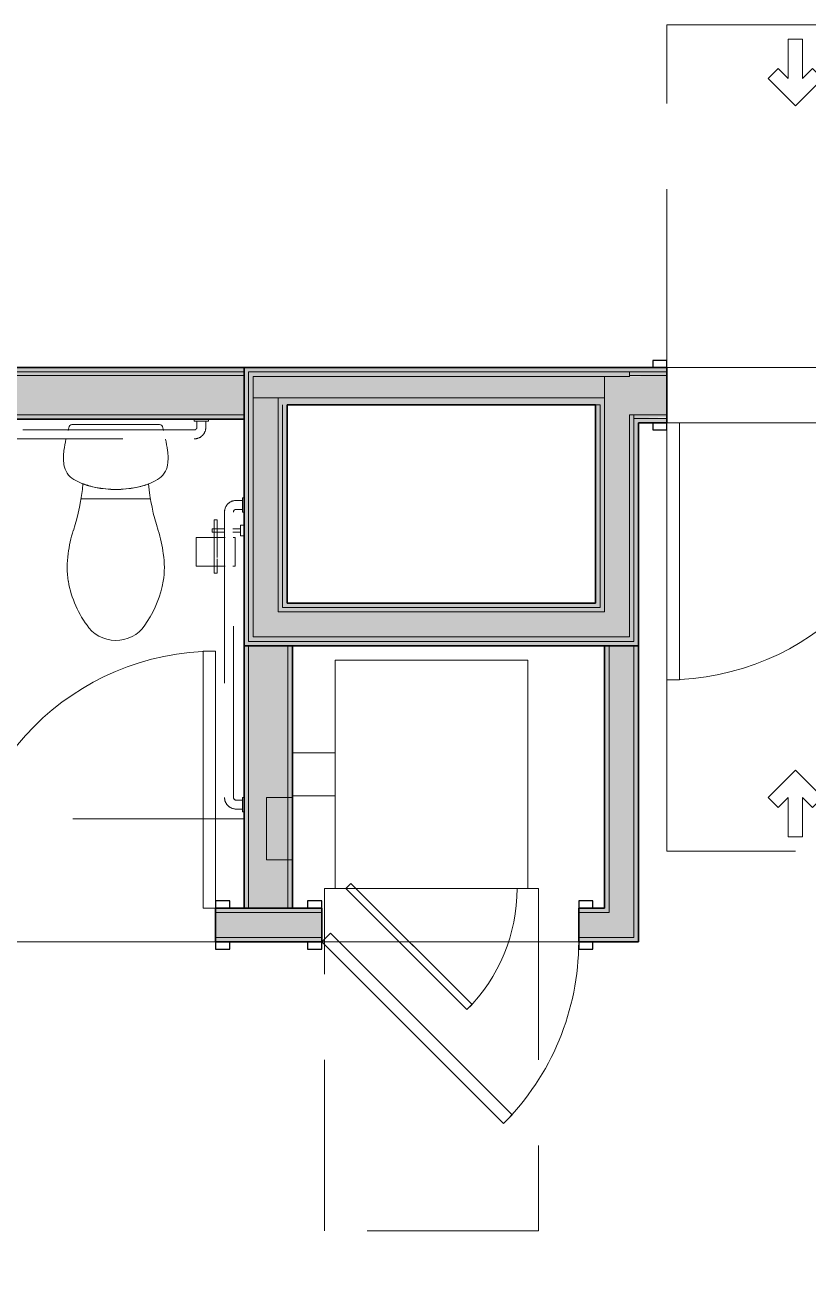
# Model space of a CAD drawing. Header units: inches. Extents: x 6 to 8416, y -388 to 6104.
# Drawn here: x 5461.2 to 5570.9, y 142.2 to 317.2 of the extents above; entities that cross this region are included whole.
import ezdxf

# ---------------------------------------------------------------- set-up
doc = ezdxf.new("R2010")
doc.units = ezdxf.units.IN
doc.header["$MEASUREMENT"] = 0
doc.linetypes.add('Dash 1_16_', pattern=[48, 24, -24])
doc.linetypes.add('Hidden 1_16_', pattern=[36, 24, -12])
for name, color, linetype, lineweight in [('A-DOOR', 31, 'Continuous', 18), ('A-DOOR-FRAM', 31, 'Continuous', 25), ('A-GENM', 13, 'Continuous', 18), ('A-ROOM', 32, 'Continuous', 13), ('A-WALL', 113, 'Continuous', 25), ('A-WALL-PATT', 111, 'Continuous', 35), ('I-WALL', 2, 'Continuous', 25), ('P-SANR-FIXT', 6, 'Continuous', 18), ('Q-SPCQ', 91, 'Continuous', 18)]:
    doc.layers.add(name, color=color, linetype=linetype, lineweight=lineweight)

# ---------------------------------------------------------------- blocks, each defined once
blk = doc.blocks.new('Single-Flush-ICC ADA-AM - 36_ x 84_-20  - _U-E _ UNIT ENTRY_-6489213-LEVEL 3 - PLAN Copy 1 Copy 1')
at = {"layer": 'A-DOOR'}
for p, q in [((16.25, 39.88), (18, 39.88)), ((16.25, 3.87), (16.25, 39.88)), ((18, 3.87), (18, 39.88)), ((16.25, 3.87), (18, 3.87))]:
    blk.add_line(p, q, dxfattribs=at)
at = {"layer": 'A-DOOR', "lineweight": 9}
blk.add_arc((18, 3.87), 36, 90, 180, dxfattribs=at)
at = {"layer": 'A-DOOR-FRAM'}
for p, q in [((-18, 4.87), (-20, 4.87)), ((-20, 4.87), (-20, 3.87)), ((-20, 3.87), (-18, 3.87)), ((-18, 3.87), (-18, 4.87)), ((20, 4.87), (18, 4.87)), ((18, 4.87), (18, 3.87)), ((18, 3.87), (20, 3.87)), ((20, 3.87), (20, 4.87)), ((-18, -3.88), (-20, -3.88)), ((-20, -3.88), (-20, -4.88)), ((-20, -4.88), (-18, -4.88)), ((-18, -4.88), (-18, -3.88)), ((20, -3.88), (18, -3.88)), ((18, -3.88), (18, -4.88)), ((18, -4.88), (20, -4.88)), ((20, -4.88), (20, -3.88))]:
    blk.add_line(p, q, dxfattribs=at)
blk = doc.blocks.new('GM Door Pull Clearance-ICC ADA-AM - GM Door Pull Clearance-ICC ADA-AM-3199160-LEVEL 3 - PLAN Copy 1 Copy 1')
at = {"layer": 'A-GENM', "linetype": 'Hidden 1_16_', "lineweight": 9}
for p, q in [((-36, 3.87), (-36, 63.88)), ((-36, 63.88), (18, 63.88)), ((18, 63.88), (18, 4.87)), ((-1, 61.87), (-1, 56.37)), ((-1, 61.87), (1, 61.87)), ((1, 61.87), (1, 56.37)), ((-2.41, 57.79), (-3.83, 56.37)), ((-1, 56.37), (-2.41, 57.79)), ((1, 56.37), (2.41, 57.79)), ((2.41, 57.79), (3.83, 56.37)), ((-3.83, 56.37), (0, 52.55)), ((3.83, 56.37), (0, 52.55)), ((18, 3.87), (-18, 3.87))]:
    blk.add_line(p, q, dxfattribs=at)
blk = doc.blocks.new('GM Door Push Clearance-ICC ADA-AM - GM Door Push Clearance-ICC ADA-AM-5890567-LEVEL 3 - PLAN Copy 1 Copy 1')
at = {"layer": 'A-GENM', "linetype": 'Hidden 1_16_', "lineweight": 9}
for p, q in [((-30, -51.88), (-30, -3.88)), ((-18, -3.88), (18, -3.88)), ((18, -4.88), (18, -51.88)), ((-3.83, -44.38), (0, -40.55)), ((3.83, -44.38), (0, -40.55)), ((-2.41, -45.79), (-3.83, -44.38)), ((-1, -44.38), (-2.41, -45.79)), ((-1, -49.88), (-1, -44.38)), ((1, -44.38), (2.41, -45.79)), ((1, -49.88), (1, -44.38)), ((2.41, -45.79), (3.83, -44.38)), ((1, -49.88), (-1, -49.88)), ((18, -51.88), (-30, -51.88))]:
    blk.add_line(p, q, dxfattribs=at)
blk = doc.blocks.new('PL BA Toilet-Unit-Two Piece-ICC ADA-AM - ICC Type B_ Side Approach_ Side Bar-V1098-LEVEL 3 - PLAN Copy 1 Copy 1')
at = {"layer": 'A-GENM', "linetype": 'Hidden 1_16_', "lineweight": 9}
for p, q in [((0, 56), (48, 56)), ((0, 56), (0, 31.75)), ((48, 56), (48, 24)), ((39.75, 54.25), (36.5, 51)), ((36.5, 51), (39.75, 54.25)), ((41.16, 52.84), (39.75, 54.25)), ((39.75, 54.25), (40.5, 53.5)), ((39.83, 51.5), (41.16, 52.84)), ((40.5, 53.5), (41.16, 52.84)), ((41.16, 52.84), (40.53, 52.2)), ((36.5, 51), (36, 50.5)), ((36, 50.5), (36.5, 51)), ((40.51, 52.18), (39.83, 51.5)), ((45.25, 51.5), (39.83, 51.5)), ((39.83, 51.5), (44.62, 51.5)), ((44.62, 51.5), (45.25, 51.5)), ((45.25, 49.5), (45.25, 51.5)), ((45.25, 51.5), (45.25, 49.5)), ((36, 50.5), (36.5, 50)), ((36.5, 50), (36, 50.5)), ((36.5, 50), (39.75, 46.75)), ((39.75, 46.75), (36.5, 50)), ((41.16, 48.16), (39.83, 49.5)), ((39.83, 49.5), (45.25, 49.5)), ((40.37, 49.5), (39.83, 49.5)), ((39.83, 49.5), (41.16, 48.16)), ((42.62, 49.5), (40.37, 49.5)), ((45.25, 49.5), (42.62, 49.5)), ((39.75, 46.75), (41.16, 48.16)), ((41.16, 48.16), (39.75, 46.75)), ((33, 24), (33, 0)), ((33, 24), (48, 24))]:
    blk.add_line(p, q, dxfattribs=at)
blk = doc.blocks.new('SE BA Toilet Paper Holder-AM - 6_ W x 4 1_2_ D_ 19_ AFF-V1100-LEVEL 3 - PLAN Copy 1 Copy 1')
at = {"layer": 'Q-SPCQ'}
for p, q in [((-1, 6.75), (-5, 6.75)), ((-5, 6.75), (-5, 2.68)), ((-5, 6.75), (-5, 4.71)), ((-1, 4.71), (-1, 6.75)), ((-1, 2.68), (-1, 6.75)), ((-5, 4.19), (-6, 4.19)), ((-6, 4.19), (-6, 4)), ((-6, 4.16), (-6, 4)), ((-6, 4), (-6, 3.84)), ((-6, 4), (-6, 3.81)), ((-6, 3.81), (-5, 3.81)), ((-5, 4.15), (-5, 4.59)), ((-5, 3.41), (-5, 4.59)), ((-1, 4.19), (-5, 4.19)), ((-5, 4), (-5, 4.15)), ((-5, 3.85), (-5, 4)), ((-5, 3.41), (-5, 3.85)), ((-5, 3.81), (-3.95, 3.81)), ((-3.8, 3.81), (-1, 3.81)), ((-1, 4.59), (-1, 3.41)), ((-1, 4.59), (-1, 4.15)), ((0.25, 4.19), (-1, 4.19)), ((-1, 4.15), (-1, 4)), ((-1, 4), (-1, 3.85)), ((-1, 3.85), (-1, 3.41)), ((-1, 3.81), (0.25, 3.81)), ((-0.25, 4.5), (-0.25, 2.69)), ((-0.25, 4.5), (0, 4.5)), ((-0.22, 4.5), (0, 4.5)), ((0, 4.5), (0.22, 4.5)), ((0, 4.5), (0.25, 4.5)), ((0.25, 2.69), (0.25, 4.5)), ((1.5, 4.19), (0.25, 4.19)), ((0.25, 3.81), (1.5, 3.81)), ((1.5, 4), (1.5, 4.19)), ((1.5, 3.81), (1.5, 4)), ((-5, 3.29), (-5, 2.68)), ((-1, 2.68), (-1, 3.29)), ((-5, 1.57), (-5, 1.25)), ((-5, 1.57), (-5, 1.25)), ((-5, 1.25), (-1, 1.25)), ((-1, 1.25), (-1, 1.56)), ((-1, 1.25), (-1, 1.56)), ((-0.75, 0.5), (-0.75, 0)), ((0, 0.5), (-0.75, 0.5)), ((-0.25, 1.57), (-0.25, 0.5)), ((0, 0.5), (-0.25, 0.5)), ((0, 0.5), (-0.24, 0.5)), ((0, 0.5), (-0.22, 0.5)), ((0.22, 0.5), (0, 0.5)), ((0.25, 0.5), (0, 0.5)), ((0.24, 0.5), (0, 0.5)), ((0.75, 0.5), (0, 0.5)), ((0.25, 0.5), (0.25, 1.57)), ((0.75, 0), (0.75, 0.5))]:
    blk.add_line(p, q, dxfattribs=at)
blk = doc.blocks.new('z Nested-Toilet-2 Piece - z Nested-Toilet-2 Piece-2223281-LEVEL 3 - PLAN Copy 1 Copy 1')
at = {"layer": 'P-SANR-FIXT'}
for p, q in [((6.14, -0.75), (-6.14, -0.75)), ((-4.87, -11.13), (4.87, -11.13))]:
    blk.add_line(p, q, dxfattribs=at)
for centre, radius, start, end in [((15.6, -7.57), 23.08, 163.9635, 164.9127), ((-6.14, -1.19), 0.441, 90, 180), ((6.14, -1.19), 0.441, 360, 90), ((-15.6, -7.57), 23.08, 15.0873, 16.0365), ((15.6, -7.57), 23.08, 168, 172.0365), ((-15.6, -7.57), 23.08, 7.9635, 12), ((-0.11, -5.37), 7.22, 172.0365, 187.9635), ((0.11, -5.37), 7.22, 352.0365, 7.9635), ((-4.44, -5.98), 2.85, 187.9635, 240.0365), ((4.44, -5.98), 2.85, 299.9635, 352.0365), ((-1.01, -0.03), 9.71, 240.0365, 259.1622), ((1.01, -0.03), 9.71, 280.8378, 299.9635), ((-35.24, -6.16), 30.78, 342.2016, 354.6693), ((-0.94, -0.04), 9.69, 247.7869, 259.0027), ((0, 4.97), 14.81, 258.9622, 281.0378), ((0.02, 4.97), 14.8, 259.0667, 281.0038), ((1.01, -0.02), 9.71, 280.8895, 291.6938), ((35.24, -6.16), 30.78, 185.3777, 197.7984), ((10.95, -20.98), 17.74, 162.238, 173.0503), ((-10.95, -20.98), 17.74, 6.9497, 17.762), ((5.19, -20.74), 12, 170.8586, 189.4113), ((-5.19, -20.74), 12, 350.5887, 9.1414), ((7.72, -20.26), 14.57, 189.657, 218.0441), ((-7.72, -20.26), 14.57, 326.2448, 350.343), ((0.02, -26.07), 4.93, 219.9367, 332.4276)]:
    blk.add_arc(centre, radius, start, end, dxfattribs=at)
blk = doc.blocks.new('z Nested-Toilet Grab Bars - z Nested-Toilet Grab Bars-V1104-LEVEL 3 - PLAN Copy 1 Copy 1')
at = {"layer": 'A-GENM', "linetype": 'Dash 1_16_', "lineweight": 9}
for p, q in [((-43, 0), (-43, -0.25)), ((-43, -0.25), (-41, -0.25)), ((-43, -0.25), (-41, -0.25)), ((-42.62, -0.25), (-42.62, -1.13)), ((-41.37, -0.25), (-42.62, -0.25)), ((-41.37, -0.25), (-42.62, -0.25)), ((-41.37, -1.13), (-41.37, -0.25)), ((-41, -0.25), (-41, 0)), ((-37.24, -1.5), (-41, -1.5)), ((-7, -1.5), (-36.81, -1.5)), ((-7, 0), (-7, -0.25)), ((-7, -0.25), (-5, -0.25)), ((-7, -0.25), (-5, -0.25)), ((-6.63, -0.25), (-6.63, -1.13)), ((-5.38, -0.25), (-6.63, -0.25)), ((-5.38, -0.25), (-6.63, -0.25)), ((-5.38, -1.13), (-5.38, -0.25)), ((-5, -0.25), (-5, 0)), ((-42.47, -1.82), (-42.44, -1.88)), ((-42.44, -1.88), (-42.41, -1.93)), ((-42.41, -1.93), (-42.38, -1.99)), ((-42.38, -1.99), (-42.34, -2.04)), ((-42.34, -2.04), (-42.3, -2.1)), ((-42.3, -2.1), (-42.26, -2.15)), ((-42.26, -2.15), (-42.22, -2.2)), ((-41, -2.75), (-7, -2.75)), ((-0.25, -11.38), (-1.13, -11.38)), ((0, -11), (-0.25, -11)), ((-0.25, -11), (-0.25, -13)), ((-0.25, -11), (-0.25, -13)), ((-0.25, -12.63), (-0.25, -11.38)), ((-0.25, -12.63), (-0.25, -11.38)), ((-2.75, -13), (-2.75, -53)), ((-1.5, -53), (-1.5, -13)), ((-1.13, -12.63), (-0.25, -12.63)), ((-0.25, -13), (0, -13)), ((-0.25, -53.38), (-1.13, -53.38)), ((0, -53), (-0.25, -53)), ((-0.25, -53), (-0.25, -55)), ((-0.25, -53), (-0.25, -55)), ((-0.25, -54.63), (-0.25, -53.38)), ((-0.25, -54.63), (-0.25, -53.38)), ((0, -55), (0, -53)), ((0, -55), (0, -53)), ((-1.13, -54.63), (-0.25, -54.63)), ((-0.25, -55), (0, -55))]:
    blk.add_line(p, q, dxfattribs=at)
at = {"layer": 'A-GENM', "linetype": 'Dash 1_16_', "lineweight": 9, "flags": 128}
for points in [[(-42.62, -1.13), (-42.62, -1.19), (-42.62, -1.25), (-42.61, -1.32), (-42.6, -1.38), (-42.59, -1.45), (-42.58, -1.51), (-42.56, -1.57), (-42.54, -1.64), (-42.52, -1.7), (-42.5, -1.76), (-42.47, -1.82)], [(-41, -1.5), (-41.01, -1.5), (-41.03, -1.5), (-41.04, -1.5), (-41.06, -1.5), (-41.07, -1.49), (-41.09, -1.49), (-41.1, -1.49), (-41.12, -1.48), (-41.13, -1.48), (-41.15, -1.47), (-41.16, -1.46), (-41.17, -1.46), (-41.19, -1.45), (-41.2, -1.44), (-41.21, -1.43), (-41.22, -1.43), (-41.24, -1.42), (-41.25, -1.41), (-41.26, -1.4), (-41.27, -1.39), (-41.28, -1.38), (-41.29, -1.36), (-41.3, -1.35), (-41.31, -1.34), (-41.32, -1.33), (-41.32, -1.31), (-41.33, -1.3), (-41.34, -1.29), (-41.34, -1.27), (-41.35, -1.26), (-41.35, -1.25), (-41.36, -1.23), (-41.36, -1.22), (-41.37, -1.2), (-41.37, -1.19), (-41.37, -1.17), (-41.37, -1.16), (-41.37, -1.14), (-41.37, -1.13), (-41.37, -1.13)], [(-6.63, -1.13), (-6.63, -1.14), (-6.63, -1.15), (-6.63, -1.17), (-6.63, -1.18), (-6.63, -1.2), (-6.64, -1.21), (-6.64, -1.23), (-6.64, -1.24), (-6.65, -1.26), (-6.65, -1.27), (-6.66, -1.28), (-6.67, -1.3), (-6.67, -1.31), (-6.68, -1.32), (-6.69, -1.34), (-6.7, -1.35), (-6.71, -1.36), (-6.72, -1.37), (-6.73, -1.38), (-6.74, -1.39), (-6.75, -1.4), (-6.76, -1.41), (-6.77, -1.42), (-6.78, -1.43), (-6.8, -1.44), (-6.81, -1.45), (-6.82, -1.46), (-6.84, -1.46), (-6.85, -1.47), (-6.86, -1.47), (-6.88, -1.48), (-6.89, -1.48), (-6.91, -1.49), (-6.92, -1.49), (-6.94, -1.49), (-6.95, -1.5), (-6.97, -1.5), (-6.98, -1.5), (-7, -1.5), (-7, -1.5)], [(-7, -2.75), (-6.94, -2.75), (-6.87, -2.74), (-6.81, -2.74), (-6.74, -2.73), (-6.68, -2.72), (-6.61, -2.7), (-6.55, -2.69), (-6.49, -2.67), (-6.43, -2.65), (-6.37, -2.62), (-6.31, -2.6), (-6.25, -2.57), (-6.19, -2.54), (-6.14, -2.5), (-6.08, -2.47), (-6.03, -2.43), (-5.98, -2.39), (-5.93, -2.35), (-5.88, -2.3), (-5.83, -2.26), (-5.79, -2.21), (-5.75, -2.16), (-5.71, -2.11), (-5.67, -2.06), (-5.63, -2), (-5.6, -1.95), (-5.57, -1.89), (-5.54, -1.83), (-5.51, -1.77), (-5.49, -1.71), (-5.46, -1.65), (-5.44, -1.59), (-5.43, -1.53), (-5.41, -1.47), (-5.4, -1.4), (-5.39, -1.34), (-5.38, -1.27), (-5.38, -1.21), (-5.38, -1.14), (-5.38, -1.13)], [(-42.22, -2.2), (-42.18, -2.24), (-42.13, -2.29), (-42.08, -2.34), (-42.04, -2.38), (-41.98, -2.42), (-41.93, -2.46), (-41.88, -2.49), (-41.82, -2.53), (-41.77, -2.56), (-41.71, -2.59), (-41.65, -2.61), (-41.59, -2.64), (-41.53, -2.66), (-41.47, -2.68), (-41.4, -2.7), (-41.34, -2.71), (-41.28, -2.73), (-41.21, -2.74), (-41.15, -2.74), (-41.08, -2.75), (-41.02, -2.75), (-41, -2.75)], [(-1.13, -11.38), (-1.19, -11.38), (-1.25, -11.38), (-1.32, -11.39), (-1.38, -11.4), (-1.45, -11.41), (-1.51, -11.42), (-1.57, -11.44), (-1.64, -11.46), (-1.7, -11.48), (-1.76, -11.5), (-1.82, -11.53), (-1.88, -11.56), (-1.93, -11.59), (-1.99, -11.62), (-2.04, -11.66), (-2.1, -11.7), (-2.15, -11.74), (-2.2, -11.78), (-2.24, -11.82), (-2.29, -11.87), (-2.34, -11.92), (-2.38, -11.96), (-2.42, -12.02), (-2.46, -12.07), (-2.49, -12.12), (-2.53, -12.18), (-2.56, -12.23), (-2.59, -12.29), (-2.61, -12.35), (-2.64, -12.41), (-2.66, -12.47), (-2.68, -12.53), (-2.7, -12.6), (-2.71, -12.66), (-2.73, -12.72), (-2.74, -12.79), (-2.74, -12.85), (-2.75, -12.92), (-2.75, -12.98), (-2.75, -13)], [(-1.5, -13), (-1.5, -12.99), (-1.5, -12.97), (-1.5, -12.96), (-1.5, -12.94), (-1.49, -12.93), (-1.49, -12.91), (-1.49, -12.9), (-1.48, -12.88), (-1.48, -12.87), (-1.47, -12.85), (-1.46, -12.84), (-1.46, -12.83), (-1.45, -12.81), (-1.44, -12.8), (-1.43, -12.79), (-1.43, -12.78), (-1.42, -12.76), (-1.41, -12.75), (-1.4, -12.74), (-1.39, -12.73), (-1.38, -12.72), (-1.36, -12.71), (-1.35, -12.7), (-1.34, -12.69), (-1.33, -12.68), (-1.31, -12.68), (-1.3, -12.67), (-1.29, -12.66), (-1.27, -12.66), (-1.26, -12.65), (-1.25, -12.65), (-1.23, -12.64), (-1.22, -12.64), (-1.2, -12.63), (-1.19, -12.63), (-1.17, -12.63), (-1.16, -12.63), (-1.14, -12.63), (-1.13, -12.63), (-1.13, -12.63)], [(-2.75, -53), (-2.75, -53.06), (-2.74, -53.13), (-2.74, -53.19), (-2.73, -53.26), (-2.72, -53.32), (-2.7, -53.39), (-2.69, -53.45), (-2.67, -53.51), (-2.65, -53.57), (-2.62, -53.63), (-2.6, -53.69), (-2.57, -53.75), (-2.54, -53.81), (-2.5, -53.86), (-2.47, -53.92), (-2.43, -53.97), (-2.39, -54.02), (-2.35, -54.07), (-2.3, -54.12), (-2.26, -54.17), (-2.21, -54.21), (-2.16, -54.25), (-2.11, -54.29), (-2.06, -54.33), (-2, -54.37), (-1.95, -54.4), (-1.89, -54.43), (-1.83, -54.46), (-1.77, -54.49), (-1.71, -54.51), (-1.65, -54.54), (-1.59, -54.56), (-1.53, -54.57), (-1.47, -54.59), (-1.4, -54.6), (-1.34, -54.61), (-1.27, -54.62), (-1.21, -54.62), (-1.14, -54.63), (-1.13, -54.63)], [(-1.13, -53.38), (-1.14, -53.37), (-1.15, -53.37), (-1.17, -53.37), (-1.18, -53.37), (-1.2, -53.37), (-1.21, -53.36), (-1.23, -53.36), (-1.24, -53.36), (-1.26, -53.35), (-1.27, -53.35), (-1.28, -53.34), (-1.3, -53.33), (-1.31, -53.33), (-1.32, -53.32), (-1.34, -53.31), (-1.35, -53.3), (-1.36, -53.29), (-1.37, -53.28), (-1.38, -53.27), (-1.39, -53.26), (-1.4, -53.25), (-1.41, -53.24), (-1.42, -53.23), (-1.43, -53.22), (-1.44, -53.2), (-1.45, -53.19), (-1.46, -53.18), (-1.46, -53.16), (-1.47, -53.15), (-1.47, -53.14), (-1.48, -53.12), (-1.48, -53.11), (-1.49, -53.09), (-1.49, -53.08), (-1.49, -53.06), (-1.5, -53.05), (-1.5, -53.03), (-1.5, -53.02), (-1.5, -53), (-1.5, -53)]]:
    blk.add_lwpolyline(points, dxfattribs=at)
blk = doc.blocks.new('Unit-Single-Flush-ICC ADA-AM - 36_ x 84_-NR _U-BA _ BATH_-6493405-LEVEL 3 - PLAN Copy 1 Copy 1')
at = {"layer": 'A-DOOR'}
for p, q in [((16.25, 38.38), (18, 38.38)), ((16.25, 2.37), (16.25, 38.38)), ((18, 2.37), (18, 38.38)), ((16.25, 2.37), (18, 2.37))]:
    blk.add_line(p, q, dxfattribs=at)
at = {"layer": 'A-DOOR', "lineweight": 9}
blk.add_arc((18, 2.37), 36, 90, 180, dxfattribs=at)
at = {"layer": 'A-DOOR-FRAM'}
for p, q in [((-18, 3.37), (-20, 3.37)), ((-20, 3.37), (-20, 2.37)), ((-20, 2.37), (-18, 2.37)), ((-18, 2.37), (-18, 3.37)), ((20, 3.37), (18, 3.37)), ((18, 3.37), (18, 2.37)), ((18, 2.37), (20, 2.37)), ((20, 2.37), (20, 3.37)), ((-18, -2.38), (-20, -2.38)), ((-20, -2.38), (-20, -3.38)), ((-20, -3.38), (-18, -3.38)), ((-18, -3.38), (-18, -2.38)), ((20, -2.38), (18, -2.38)), ((18, -2.38), (18, -3.38)), ((18, -3.38), (20, -3.38)), ((20, -3.38), (20, -2.38))]:
    blk.add_line(p, q, dxfattribs=at)
at = {"layer": 'A-DOOR-FRAM', "lineweight": 18}
for p, q in [((-18, 3.37), (-20, 3.37)), ((-20, 3.37), (-20, 2.37)), ((-20, 2.37), (-18, 2.37)), ((-18, 3.37), (-18, 2.37)), ((20, 3.37), (18, 3.37)), ((18, 3.37), (18, 2.37)), ((18, 2.37), (20, 2.37)), ((20, 3.37), (20, 2.37)), ((-20, -3.38), (-20, -2.38)), ((-18, -2.38), (-20, -2.38)), ((-20, -3.38), (-18, -3.38)), ((-18, -3.38), (-18, -2.38)), ((18, -3.38), (18, -2.38)), ((20, -2.38), (18, -2.38)), ((18, -3.38), (20, -3.38)), ((20, -3.38), (20, -2.38))]:
    blk.add_line(p, q, dxfattribs=at)
blk = doc.blocks.new('SE Appl Unit-WD-Stack-AM - 27_ W x 32_ D x 78 3_4_ H_ Left Exhaust-6380390-LEVEL 3 - PLAN Copy 1 Copy 1')
at = {"layer": 'Q-SPCQ', "linetype": 'Hidden 1_16_', "lineweight": 9}
for p, q in [((-19.5, -13), (-13.5, -13)), ((-19.5, -19), (-13.5, -19))]:
    blk.add_line(p, q, dxfattribs=at)
blk = doc.blocks.new('z Nested-WD-Frontld - Washer _ Dryer-2223882-LEVEL 3 - PLAN Copy 1 Copy 1')
at = {"layer": 'Q-SPCQ'}
for p, q in [((13.5, 0), (-13.5, 0)), ((-13.5, 0), (-13.5, -32)), ((13.5, -32), (13.5, 0)), ((-13.5, -32), (13.5, -32))]:
    blk.add_line(p, q, dxfattribs=at)
at = {"layer": 'Q-SPCQ', "lineweight": 9}
for p, q in [((-11.29, -31.29), (-12, -32)), ((-11.29, -31.29), (-10.59, -32)), ((-12, -32), (4.97, -48.97)), ((-10.59, -32), (5.68, -48.26)), ((5.68, -48.26), (4.97, -48.97))]:
    blk.add_line(p, q, dxfattribs=at)
blk.add_arc((-12, -32), 24, 315, 0, dxfattribs=at)
blk = doc.blocks.new('z Nested-WD-Frontld - Washer _ Dryer-2223883-LEVEL 3 - PLAN Copy 1 Copy 1')
at = {"layer": 'Q-SPCQ'}
for p, q in [((13.5, 0), (-13.5, 0)), ((-13.5, 0), (-13.5, -32)), ((13.5, -32), (13.5, 0)), ((-13.5, -32), (13.5, -32))]:
    blk.add_line(p, q, dxfattribs=at)
at = {"layer": 'Q-SPCQ', "lineweight": 9}
for p, q in [((-11.29, -31.29), (-12, -32)), ((-11.29, -31.29), (5.68, -48.26)), ((-12, -32), (4.97, -48.97)), ((5.68, -48.26), (4.97, -48.97))]:
    blk.add_line(p, q, dxfattribs=at)
blk.add_arc((-12, -32), 24, 315, 0, dxfattribs=at)
blk = doc.blocks.new('z BA Nested-Washer Hookup - 8 3_4_ W x 7 1_2_ H x 3 5_8_ D-2223884-LEVEL 3 - PLAN Copy 1 Copy 1')
at = {"layer": 'Q-SPCQ'}
for p, q in [((-4.375, 0.375), (-4.375, 4)), ((-4.375, 4), (4.375, 4)), ((4.375, 4), (4.375, 0.375)), ((4.375, 0.375), (-4.375, 0.375))]:
    blk.add_line(p, q, dxfattribs=at)
blk = doc.blocks.new('z Nested Clearance-Rectangle-AM - Clearance-V759-LEVEL 3 - PLAN Copy 1 Copy 1')
at = {"layer": 'A-GENM', "linetype": 'Hidden 1_16_', "lineweight": 9}
for p, q in [((-15, -48), (-15, 0)), ((-15, 0), (-13.5, 0)), ((-13.5, 0), (13.5, 0)), ((13.5, 0), (15, 0)), ((15, 0), (15, -48)), ((15, -48), (-15, -48))]:
    blk.add_line(p, q, dxfattribs=at)
blk = doc.blocks.new('Unit-Single-Louver-ICC ADA-AM - 36_ x 84_-BL-NR _U-L2 _ LAUNDRY_LOUVER_-6492543-LEVEL 3 - PLAN Copy 1 Copy 1')
at = {"layer": 'A-DOOR'}
for p, q in [((-8.69, 26.59), (-7.46, 27.83)), ((16.76, 1.14), (-8.69, 26.59)), ((18, 2.37), (-7.46, 27.83)), ((16.76, 1.14), (18, 2.37))]:
    blk.add_line(p, q, dxfattribs=at)
at = {"layer": 'A-DOOR', "lineweight": 9}
blk.add_arc((18, 2.37), 36, 135, 180, dxfattribs=at)
at = {"layer": 'A-DOOR-FRAM'}
for p, q in [((-18, 3.38), (-20, 3.38)), ((-20, 3.38), (-20, 2.37)), ((-20, 2.37), (-18, 2.37)), ((-18, 2.37), (-18, 3.38)), ((20, 3.38), (18, 3.38)), ((18, 3.38), (18, 2.37)), ((18, 2.37), (20, 2.37)), ((20, 2.37), (20, 3.38)), ((-18, -2.37), (-20, -2.37)), ((-20, -2.37), (-20, -3.37)), ((-20, -3.37), (-18, -3.37)), ((-18, -3.37), (-18, -2.37)), ((20, -2.37), (18, -2.37)), ((18, -2.37), (18, -3.37)), ((18, -3.37), (20, -3.37)), ((20, -3.37), (20, -2.37))]:
    blk.add_line(p, q, dxfattribs=at)
at = {"layer": 'A-DOOR-FRAM', "lineweight": 18}
for p, q in [((-18, 3.38), (-20, 3.38)), ((-20, 3.38), (-20, 2.37)), ((-20, 2.37), (-18, 2.37)), ((-18, 3.38), (-18, 2.37)), ((20, 3.38), (18, 3.38)), ((18, 3.38), (18, 2.37)), ((18, 2.37), (20, 2.37)), ((20, 3.38), (20, 2.37)), ((-20, -3.37), (-20, -2.37)), ((-18, -2.37), (-20, -2.37)), ((-20, -3.37), (-18, -3.37)), ((-18, -3.37), (-18, -2.37)), ((18, -3.37), (18, -2.37)), ((20, -2.37), (18, -2.37)), ((18, -3.37), (20, -3.37)), ((20, -3.37), (20, -2.37))]:
    blk.add_line(p, q, dxfattribs=at)

msp = doc.modelspace()

# ---------------------------------------------------------------- hatches: boundary and pattern name
at = {"layer": 'A-WALL-PATT', "lineweight": 25}
for points in [[(5489.52053685, 268.56077679), (5491.91533733, 268.56077679), (5491.91533733, 269.18577679), (5393.42419122, 269.18577679), (5393.42419122, 268.56077679), (5472.64928685, 268.56077679)], [(5546.54033733, 268.56077679), (5546.54033733, 269.18577679), (5491.91533733, 269.18577679), (5491.91533733, 268.56077679), (5545.91533733, 268.56077679)], [(5492.54033733, 230.18577679), (5492.54033733, 268.56077679), (5491.91533733, 268.56077679), (5491.91533733, 230.18577679)], [(5541.79033733, 235.56077679), (5541.79033733, 263.93577679), (5541.16533733, 263.93577679), (5541.16533733, 235.56077679)], [(5541.16533733, 235.56077679), (5541.16533733, 236.18577679), (5497.91533733, 236.18577679), (5497.91533733, 235.56077679), (5523.26303685, 235.56077679)]]:
    msp.add_hatch(color=10, dxfattribs=at).paths.add_polyline_path(points)
at = {"layer": 'A-WALL-PATT'}
for points in [[(5545.91533733, 267.93577679), (5545.91533733, 268.56077679), (5492.54033733, 268.56077679), (5492.54033733, 267.93577679), (5542.41533733, 267.93577679)], [(5493.16533733, 230.81077679), (5493.16533733, 267.93577679), (5492.54033733, 267.93577679), (5492.54033733, 230.81077679)], [(5540.13428685, 263.93577679), (5541.79033733, 263.93577679), (5541.79033733, 264.93577679), (5496.66533733, 264.93577679), (5496.66533733, 263.93577679), (5523.26303685, 263.93577679)], [(5541.79033733, 234.93577679), (5542.41533733, 234.93577679), (5542.41533733, 264.93577679), (5541.79033733, 264.93577679), (5541.79033733, 235.56077679)], [(5491.91533733, 261.93577679), (5491.91533733, 262.56077679), (5393.42419122, 262.56077679), (5393.42419122, 261.93577679), (5489.52053685, 261.93577679)], [(5497.29033733, 234.93577679), (5497.29033733, 263.93577679), (5496.66533733, 263.93577679), (5496.66533733, 234.93577679)], [(5497.91533733, 235.56077679), (5497.91533733, 263.93577679), (5497.29033733, 263.93577679), (5497.29033733, 235.56077679)], [(5545.91533733, 230.81077679), (5546.54033733, 230.81077679), (5546.54033733, 262.56077679), (5545.91533733, 262.56077679), (5545.91533733, 231.43577679)], [(5546.54033733, 230.18577679), (5547.16533733, 230.18577679), (5547.16533733, 262.06077679), (5546.54033733, 262.06077679), (5546.54033733, 230.81077679)], [(5497.91533733, 234.93577679), (5541.79033733, 234.93577679), (5541.79033733, 235.56077679), (5497.29033733, 235.56077679), (5497.29033733, 234.93577679)], [(5523.26303685, 230.81077679), (5545.91533733, 230.81077679), (5545.91533733, 231.43577679), (5493.16533733, 231.43577679), (5493.16533733, 230.81077679), (5506.39178685, 230.81077679)], [(5546.54033733, 230.18577679), (5546.54033733, 230.81077679), (5492.54033733, 230.81077679), (5492.54033733, 230.18577679), (5541.16533733, 230.18577679)]]:
    msp.add_hatch(color=10, dxfattribs=at).paths.add_polyline_path(points)
at = {"layer": 'A-WALL-PATT', "lineweight": 25}
h = msp.add_hatch(color=10, dxfattribs=at)
h.paths.add_polyline_path([(5843.81678685, 268.56077679), (5937.92419122, 268.56077679), (5937.92419122, 269.18577679), (5587.16533733, 269.18577679), (5587.16533733, 268.56077679), (5826.94553685, 268.56077679)])
h.paths.add_polyline_path([(5547.16533733, 268.56077679), (5551.16533733, 268.56077679), (5551.16533733, 269.18577679), (5546.54033733, 269.18577679), (5546.54033733, 268.56077679)])
at = {"layer": 'A-WALL-PATT'}
h = msp.add_hatch(color=10, dxfattribs=at)
h.paths.add_polyline_path([(5894.43053685, 262.06077679), (5926.79033733, 262.06077679), (5926.79033733, 262.56077679), (5587.16533733, 262.56077679), (5587.16533733, 262.06077679), (5877.55928685, 262.06077679)])
h.paths.add_polyline_path([(5937.91533733, 262.06077679), (5937.92419122, 262.56077679), (5937.29033733, 262.56077679), (5937.29033733, 262.06077679)])
h.paths.add_polyline_path([(5546.54033733, 262.06077679), (5551.16533733, 262.22543581), (5551.16533733, 262.56077679), (5546.54033733, 262.56077679), (5546.54033733, 262.22543581)])
h = msp.add_hatch(color=10, dxfattribs=at)
h.paths.add_polyline_path([(5843.81678685, 261.43577679), (5926.16533733, 261.43577679), (5926.16533733, 262.06077679), (5587.16533733, 262.06077679), (5587.16533733, 261.43577679), (5826.94553685, 261.43577679)])
h.paths.add_polyline_path([(5551.16533733, 261.43577679), (5551.16533733, 262.06077679), (5547.16533733, 262.06077679), (5547.16533733, 261.43577679)])
at = {"layer": 'A-WALL-PATT', "transparency": 33554560}
for points in [[(5492.54033733, 193.43577679), (5492.54033733, 230.18577679), (5491.91533733, 230.18577679), (5491.91533733, 193.43577679)], [(5543.04033733, 193.43577679), (5543.04033733, 230.18577679), (5542.41533733, 230.18577679), (5542.41533733, 193.43577679)]]:
    msp.add_hatch(color=10, dxfattribs=at).paths.add_polyline_path(points)
at = {"layer": 'A-WALL-PATT', "lineweight": 25, "transparency": 33554560}
h = msp.add_hatch(color=10, dxfattribs=at)
h.paths.add_polyline_path([(5498.66533733, 193.43577679), (5498.66533733, 200.18577679), (5498.04033733, 200.18577679), (5498.04033733, 193.43577679)])
h.paths.add_polyline_path([(5498.04033733, 208.93577679), (5498.66533733, 208.93577679), (5498.66533733, 230.18577679), (5498.04033733, 230.18577679), (5498.04033733, 213.02106081)])
for points in [[(5546.54033733, 189.31077679), (5547.16533733, 189.31077679), (5547.16533733, 230.18577679), (5546.54033733, 230.18577679), (5546.54033733, 192.81077679)], [(5498.66533733, 200.18577679), (5498.66533733, 208.93577679), (5498.04033733, 208.93577679), (5498.04033733, 200.18577679)]]:
    msp.add_hatch(color=10, dxfattribs=at).paths.add_polyline_path(points)
at = {"layer": 'A-WALL-PATT', "transparency": 33554560}
h = msp.add_hatch(color=10, dxfattribs=at)
h.paths.add_polyline_path([(5543.04033733, 192.81077679), (5543.04033733, 193.43577679), (5538.79033733, 193.43577679), (5538.79033733, 192.81077679)])
h.paths.add_polyline_path([(5451.91533733, 192.81077679), (5451.91533733, 193.43577679), (5394.04033733, 193.33931081), (5394.04033733, 192.81077679), (5422.03553685, 192.81077679)])
h.paths.add_polyline_path([(5487.91533733, 192.81077679), (5502.79033733, 192.81077679), (5502.79033733, 193.43577679), (5487.91533733, 193.43577679)])
at = {"layer": 'A-WALL-PATT', "lineweight": 25, "transparency": 33554560}
h = msp.add_hatch(color=10, dxfattribs=at)
h.paths.add_polyline_path([(5547.16533733, 188.68577679), (5547.16533733, 189.31077679), (5538.79033733, 189.31077679), (5538.79033733, 188.68577679)])
h.paths.add_polyline_path([(5419.41533733, 188.68577679), (5420.04033733, 188.68577679), (5420.04033733, 189.31077679), (5393.41533733, 189.31077679), (5393.41533733, 188.68577679)])
h.paths.add_polyline_path([(5451.91533733, 188.68577679), (5451.91533733, 189.31077679), (5423.54033733, 189.31077679), (5423.54033733, 188.68577679), (5424.16533733, 188.68577679)])
h.paths.add_polyline_path([(5502.79033733, 188.68577679), (5502.79033733, 189.31077679), (5487.91533733, 189.31077679), (5487.91533733, 188.68577679), (5489.52053685, 188.68577679)])
at = {"layer": 'I-WALL'}
for points in [[(5489.52053685, 268.06077679), (5491.91533733, 268.06077679), (5491.91533733, 268.56077679), (5393.42419122, 268.56077679), (5393.42419122, 268.06077679), (5472.64928685, 268.06077679)], [(5455.77803685, 262.56077679), (5491.91533733, 262.56077679), (5491.91533733, 268.06077679), (5393.42419122, 268.06077679), (5393.42419122, 262.56077679), (5438.90678685, 262.56077679)], [(5542.41533733, 264.93577679), (5542.41533733, 267.93577679), (5493.16533733, 267.93577679), (5493.16533733, 264.93577679), (5541.79033733, 264.93577679)], [(5545.91533733, 231.43577679), (5545.91533733, 267.93577679), (5542.41533733, 267.93577679), (5542.41533733, 231.43577679)], [(5493.16533733, 231.43577679), (5496.66533733, 231.43577679), (5496.66533733, 264.93577679), (5493.16533733, 264.93577679), (5493.16533733, 232.70281081)], [(5496.66533733, 231.43577679), (5542.41533733, 231.43577679), (5542.41533733, 234.93577679), (5496.66533733, 234.93577679), (5496.66533733, 232.70281081)]]:
    msp.add_hatch(color=10, dxfattribs=at).paths.add_polyline_path(points)
h = msp.add_hatch(color=10, dxfattribs=at)
h.paths.add_polyline_path([(5877.55928685, 268.06077679), (5937.92419122, 268.06077679), (5937.92419122, 268.56077679), (5587.16533733, 268.56077679), (5587.16533733, 268.06077679), (5860.68803685, 268.06077679)])
h.paths.add_polyline_path([(5551.16533733, 268.06077679), (5551.16533733, 268.56077679), (5545.91533733, 268.56077679), (5545.91533733, 268.06077679), (5547.16533733, 268.06077679)])
h = msp.add_hatch(color=10, dxfattribs=at)
h.paths.add_polyline_path([(5937.92419122, 262.56077679), (5937.92419122, 268.06077679), (5587.16533733, 268.06077679), (5587.16533733, 262.56077679), (5937.29033733, 262.56077679)])
h.paths.add_polyline_path([(5546.54033733, 262.56077679), (5551.16533733, 262.56077679), (5551.16533733, 268.06077679), (5545.91533733, 267.93577679), (5545.91533733, 262.56077679)])
at = {"layer": 'I-WALL', "transparency": 33554560}
for points in [[(5498.04033733, 193.43577679), (5498.04033733, 200.18577679), (5495.04033733, 200.18577679), (5495.04033733, 208.93577679), (5498.04033733, 208.93577679), (5498.04033733, 230.18577679), (5492.54033733, 230.18577679), (5492.54033733, 193.43577679), (5495.04033733, 193.43577679)], [(5543.04033733, 192.81077679), (5546.54033733, 192.81077679), (5546.54033733, 230.18577679), (5543.04033733, 230.18577679), (5543.04033733, 193.43577679)], [(5498.04033733, 200.18577679), (5498.04033733, 208.93577679), (5495.04033733, 208.93577679), (5495.04033733, 200.18577679)]]:
    msp.add_hatch(color=10, dxfattribs=at).paths.add_polyline_path(points)
h = msp.add_hatch(color=10, dxfattribs=at)
h.paths.add_polyline_path([(5546.54033733, 189.31077679), (5546.54033733, 192.81077679), (5538.79033733, 192.81077679), (5538.79033733, 189.31077679)])
h.paths.add_polyline_path([(5393.41533733, 189.31077679), (5451.91533733, 189.31077679), (5451.91533733, 192.81077679), (5393.41533733, 192.81077679)])
h.paths.add_polyline_path([(5502.79033733, 189.31077679), (5502.79033733, 192.81077679), (5487.91533733, 192.81077679), (5487.91533733, 189.31077679), (5489.52053685, 189.31077679)])

# ---------------------------------------------------------------- linework, layer by layer
at = {"layer": 'A-ROOM', "lineweight": 9, "flags": 128}
for points in [[(5393.42419122, 269.18577679), (5491.85253134, 269.18577679), (5491.91533733, 269.18577679), (5494.91533733, 269.18577679), (5544.16533733, 269.18577679), (5932.04033733, 269.18577679), (5937.92419122, 269.18577679), (5937.97814332, 269.18577679), (5994.01633733, 269.18577679), (6006.06433733, 269.18577679), (6351.91533733, 269.18577679), (6422.41533733, 269.18577679), (6523.85253134, 269.18577679), (6523.91533733, 269.18577679), (6526.91533733, 269.18577679), (6576.16533733, 269.18577679), (6965.04033733, 269.18577679), (7072.16533733, 269.18577679), (7092.66533733, 269.18577679), (7222.79033733, 269.18577679), (7344.04033733, 269.18577679)], [(5391.41533733, -23.18922321), (5928.16533733, -23.18922321), (5928.16533733, 131.93577679), (5926.16533733, 131.93577679), (5926.16533733, 188.68577679), (5900.16533733, 188.68577679), (5900.16533733, 134.31077679), (5895.41533733, 134.31077679), (5895.41533733, 188.68577679), (5821.79033733, 188.68577679), (5821.79033733, 193.43577679), (5897.79033733, 193.43577679), (5926.16533733, 193.43577679), (5926.16533733, 261.43577679), (5547.16533733, 261.43577679), (5547.16533733, 233.18577679), (5547.16533733, 230.18577679), (5547.16533733, 230.12297079), (5547.16533733, 188.68577679), (5498.72814332, 188.68577679), (5491.85253134, 188.68577679), (5424.16533733, 188.68577679)]]:
    msp.add_lwpolyline(points, dxfattribs=at)
at = {"layer": 'A-WALL', "lineweight": 9}
for p, q in [((5041.16533733, 268.56077679), (5491.91533733, 268.56077679)), ((5041.16533733, 268.06077679), (5491.91533733, 268.06077679)), ((5492.54033733, 268.56077679), (5551.16533733, 268.56077679)), ((5492.54033733, 230.81077679), (5492.54033733, 268.56077679)), ((5493.16533733, 267.93577679), (5545.91533733, 267.93577679)), ((5493.16533733, 231.43577679), (5493.16533733, 267.93577679)), ((5542.41533733, 234.93577679), (5542.41533733, 267.93577679)), ((5545.91533733, 267.93577679), (5545.91533733, 268.56077679)), ((5545.91533733, 268.06077679), (5551.16533733, 268.06077679)), ((5493.16533733, 264.93577679), (5542.41533733, 264.93577679)), ((5496.66533733, 234.93577679), (5496.66533733, 264.93577679)), ((5392.79033733, 262.56077679), (5491.91533733, 262.56077679)), ((5497.29033733, 235.56077679), (5497.29033733, 263.93577679)), ((5541.16533733, 263.93577679), (5541.79033733, 263.93577679)), ((5541.79033733, 235.56077679), (5541.79033733, 263.93577679)), ((5545.91533733, 262.56077679), (5551.16533733, 262.56077679)), ((5545.91533733, 231.43577679), (5545.91533733, 262.56077679)), ((5546.54033733, 230.81077679), (5546.54033733, 262.56077679)), ((5546.54033733, 262.06077679), (5551.16533733, 262.06077679)), ((5496.66533733, 234.93577679), (5542.41533733, 234.93577679)), ((5497.29033733, 235.56077679), (5541.79033733, 235.56077679)), ((5493.16533733, 231.43577679), (5545.91533733, 231.43577679)), ((5492.54033733, 230.81077679), (5546.54033733, 230.81077679)), ((5492.54033733, 230.18577679), (5492.54033733, 193.43577679)), ((5498.04033733, 230.18577679), (5498.04033733, 193.43577679)), ((5543.04033733, 230.18577679), (5543.04033733, 192.81077679)), ((5546.54033733, 230.18577679), (5546.54033733, 189.31077679)), ((5502.79033733, 192.81077679), (5487.91533733, 192.81077679)), ((5543.04033733, 192.81077679), (5538.79033733, 192.81077679)), ((5502.79033733, 189.31077679), (5487.91533733, 189.31077679)), ((5546.54033733, 189.31077679), (5538.79033733, 189.31077679))]:
    msp.add_line(p, q, dxfattribs=at)
at = {"layer": 'I-WALL', "lineweight": 35}
for p, q in [((5551.16533733, 269.18577679), (5041.16533733, 269.18577679)), ((5491.91533733, 193.43577679), (5491.91533733, 269.18577679)), ((5551.16533733, 261.43577679), (5551.16533733, 269.18577679)), ((5497.91533733, 263.93577679), (5541.16533733, 263.93577679)), ((5497.91533733, 236.18577679), (5497.91533733, 263.93577679)), ((5541.16533733, 263.93577679), (5541.16533733, 236.18577679)), ((5393.42419122, 261.93577679), (5491.91533733, 261.93577679)), ((5547.16533733, 261.43577679), (5551.16533733, 261.43577679)), ((5547.16533733, 188.68577679), (5547.16533733, 261.43577679)), ((5541.16533733, 236.18577679), (5497.91533733, 236.18577679)), ((5498.66533733, 230.18577679), (5491.91533733, 230.18577679)), ((5547.16533733, 230.18577679), (5498.66533733, 230.18577679)), ((5498.66533733, 193.43577679), (5498.66533733, 230.18577679)), ((5542.41533733, 230.18577679), (5542.41533733, 193.43577679)), ((5502.79033733, 193.43577679), (5487.91533733, 193.43577679)), ((5487.91533733, 193.43577679), (5487.91533733, 188.68577679)), ((5502.79033733, 188.68577679), (5502.79033733, 193.43577679)), ((5542.41533733, 193.43577679), (5538.79033733, 193.43577679)), ((5538.79033733, 193.43577679), (5538.79033733, 188.68577679)), ((5487.91533733, 188.68577679), (5502.79033733, 188.68577679)), ((5538.79033733, 188.68577679), (5547.16533733, 188.68577679))]:
    msp.add_line(p, q, dxfattribs=at)

# ---------------------------------------------------------------- block references
at = {"layer": 'A-DOOR', "rotation": 180}
for name, p in [('Single-Flush-ICC ADA-AM - 36_ x 84_-20  - _U-E _ UNIT ENTRY_-6489213-LEVEL 3 - PLAN Copy 1 Copy 1', (5569.16533733, 265.31077679)), ('Unit-Single-Louver-ICC ADA-AM - 36_ x 84_-BL-NR _U-L2 _ LAUNDRY_LOUVER_-6492543-LEVEL 3 - PLAN Copy 1 Copy 1', (5520.79033733, 191.06077679))]:
    msp.add_blockref(name, p, dxfattribs=at)
at = {"layer": 'A-DOOR'}
msp.add_blockref('Unit-Single-Flush-ICC ADA-AM - 36_ x 84_-NR _U-BA _ BATH_-6493405-LEVEL 3 - PLAN Copy 1 Copy 1', (5469.91533733, 191.06077679), dxfattribs=at)
at = {"layer": 'A-GENM', "linetype": 'Hidden 1_16_', "lineweight": 9, "rotation": 180}
for name in ['GM Door Push Clearance-ICC ADA-AM - GM Door Push Clearance-ICC ADA-AM-5890567-LEVEL 3 - PLAN Copy 1 Copy 1', 'GM Door Pull Clearance-ICC ADA-AM - GM Door Pull Clearance-ICC ADA-AM-3199160-LEVEL 3 - PLAN Copy 1 Copy 1']:
    msp.add_blockref(name, (5569.16533733, 265.31077679), dxfattribs=at)
at = {"layer": 'A-GENM', "linetype": 'Dash 1_16_', "lineweight": 9}
msp.add_blockref('z Nested-Toilet Grab Bars - z Nested-Toilet Grab Bars-V1104-LEVEL 3 - PLAN Copy 1 Copy 1', (5491.91533733, 261.93577679), dxfattribs=at)
at = {"layer": 'A-GENM', "linetype": 'Hidden 1_16_', "lineweight": 9}
msp.add_blockref('z Nested Clearance-Rectangle-AM - Clearance-V759-LEVEL 3 - PLAN Copy 1 Copy 1', (5518.16533733, 196.18577679), dxfattribs=at)
at = {"layer": 'P-SANR-FIXT', "rotation": 180}
msp.add_blockref('PL BA Toilet-Unit-Two Piece-ICC ADA-AM - ICC Type B_ Side Approach_ Side Bar-V1098-LEVEL 3 - PLAN Copy 1 Copy 1', (5491.91533733, 261.93577679), dxfattribs=at)
at = {"layer": 'P-SANR-FIXT'}
msp.add_blockref('z Nested-Toilet-2 Piece - z Nested-Toilet-2 Piece-2223281-LEVEL 3 - PLAN Copy 1 Copy 1', (5473.91533733, 261.93577679), dxfattribs=at)
at = {"layer": 'Q-SPCQ'}
for name, p, rotation in [('SE BA Toilet Paper Holder-AM - 6_ W x 4 1_2_ D_ 19_ AFF-V1100-LEVEL 3 - PLAN Copy 1 Copy 1', (5491.91533733, 246.34476148), 90.00000000000021), ('z BA Nested-Washer Hookup - 8 3_4_ W x 7 1_2_ H x 3 5_8_ D-2223884-LEVEL 3 - PLAN Copy 1 Copy 1', (5499.04033733, 204.56077679), 89.99999999999855)]:
    msp.add_blockref(name, p, dxfattribs=dict(at, rotation=rotation))
for name in ['z Nested-WD-Frontld - Washer _ Dryer-2223882-LEVEL 3 - PLAN Copy 1 Copy 1', 'z Nested-WD-Frontld - Washer _ Dryer-2223883-LEVEL 3 - PLAN Copy 1 Copy 1']:
    msp.add_blockref(name, (5518.16533733, 228.18577679), dxfattribs=at)
at = {"layer": 'Q-SPCQ', "linetype": 'Hidden 1_16_', "lineweight": 9}
msp.add_blockref('SE Appl Unit-WD-Stack-AM - 27_ W x 32_ D x 78 3_4_ H_ Left Exhaust-6380390-LEVEL 3 - PLAN Copy 1 Copy 1', (5518.16533733, 228.18577679), dxfattribs=at)

doc.saveas('drawing.dxf')
